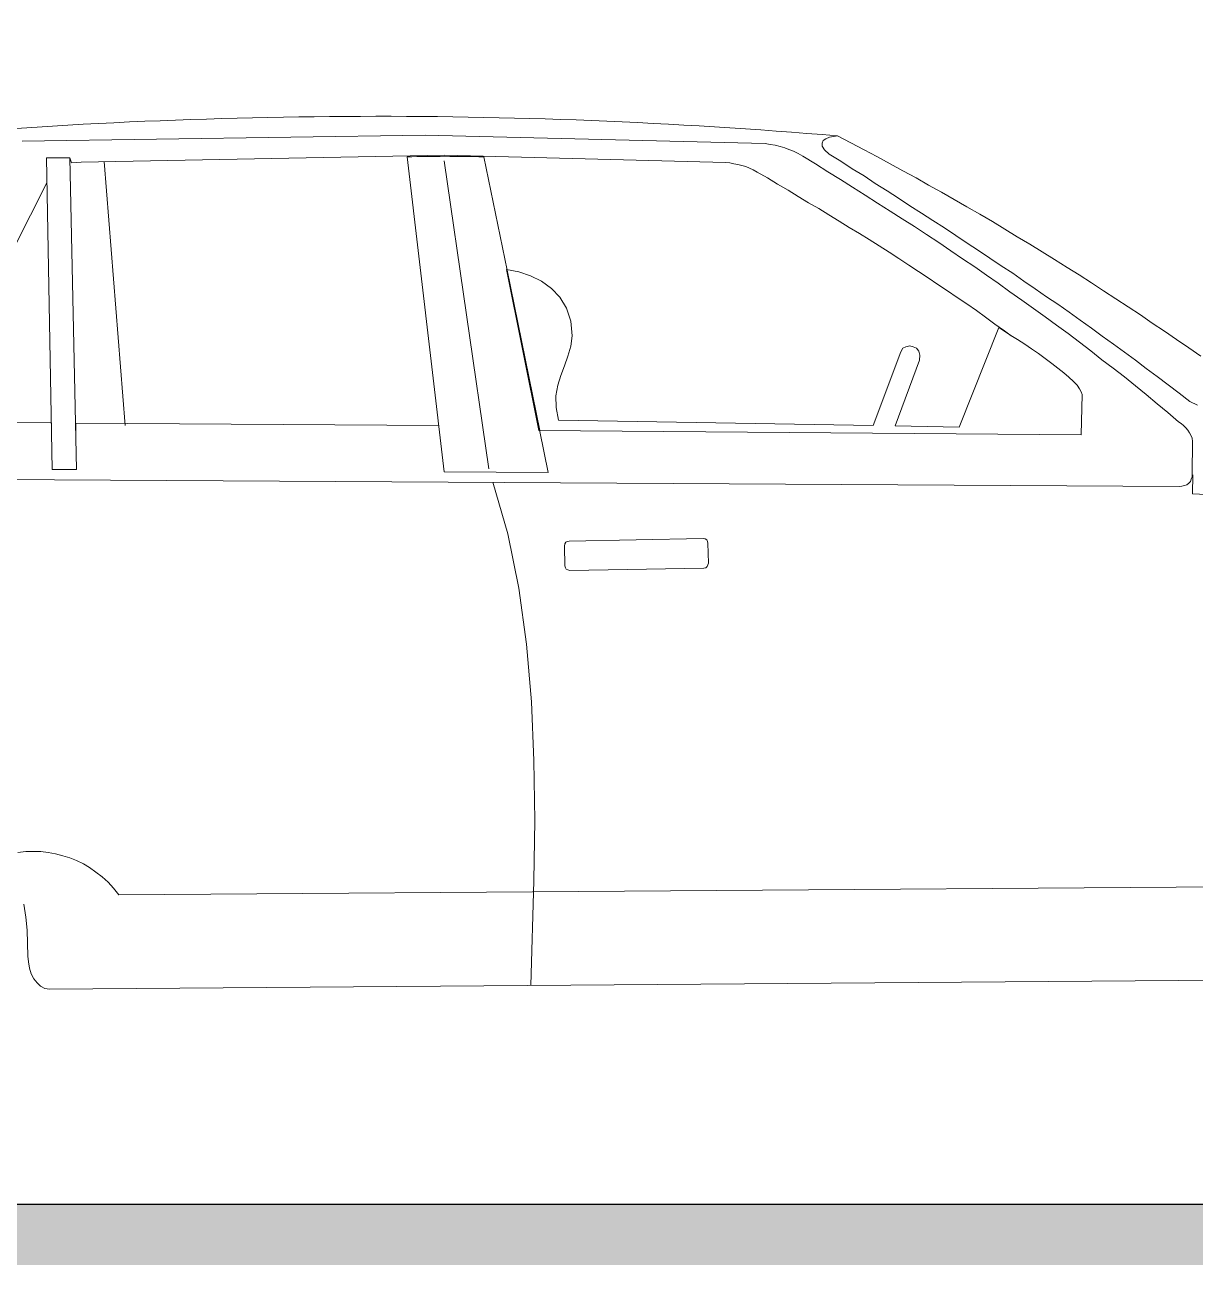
# Model space of a CAD drawing. Header units: metres. Extents: x 29392 to 32022, y 3934 to 33962.
# Drawn here: x 29699.354 to 29701.293, y 4060.24 to 4062.296 of the extents above; entities that cross this region are included whole.
import ezdxf

# ---------------------------------------------------------------- set-up
doc = ezdxf.new("R2010")
doc.units = ezdxf.units.M
doc.layers.add('finiture', color=7, linetype='Continuous', lineweight=20)

msp = doc.modelspace()

# ---------------------------------------------------------------- hatches: boundary and pattern name
at = {"transparency": 16777216}
h = msp.add_hatch(color=256, dxfattribs=at)
h.dxf.hatch_style = 1
h.paths.add_polyline_path([(29703.2467, 4062.2957), (29703.1467, 4062.2957), (29703.1467, 4060.3423), (29697.8355, 4060.3423), (29697.363, 4060.2423), (29703.1467, 4060.2423), (29703.1467, 4058.1888), (29703.2467, 4058.1888)])

# ---------------------------------------------------------------- linework, layer by layer
msp.add_line((29703.1467, 4060.3423), (29697.8355, 4060.3423), dxfattribs=at)
at = {"layer": 'finiture', "transparency": 16777216}
for p, q in [((29700.0176, 4062.113), (29699.3497, 4062.1033)), ((29700.5805, 4062.0991), (29700.0176, 4062.113)), ((29700.5888, 4062.0977), (29700.5805, 4062.0991)), ((29700.675, 4062.0998), (29700.6771, 4062.104)), ((29700.675, 4062.0949), (29700.675, 4062.0998)), ((29700.6771, 4062.104), (29700.6813, 4062.1067)), ((29700.6813, 4062.1067), (29700.6875, 4062.1095)), ((29700.6875, 4062.1095), (29700.6938, 4062.1109)), ((29700.6938, 4062.1109), (29700.7007, 4062.1116)), ((29700.7007, 4062.1116), (29700.7229, 4062.1005)), ((29700.7229, 4062.1005), (29700.7445, 4062.0887)), ((29699.4477, 4062.0685), (29700.0502, 4062.0796)), ((29700.0502, 4062.0782), (29700.0426, 4062.0776)), ((29700.0502, 4062.0796), (29700.5152, 4062.0678)), ((29700.0586, 4062.0776), (29700.0502, 4062.0782)), ((29700.5971, 4062.0963), (29700.5888, 4062.0977)), ((29700.6055, 4062.0942), (29700.5971, 4062.0963)), ((29700.6131, 4062.0922), (29700.6055, 4062.0942)), ((29700.6201, 4062.0894), (29700.6131, 4062.0922)), ((29700.6277, 4062.0866), (29700.6201, 4062.0894)), ((29700.6354, 4062.0824), (29700.6277, 4062.0866)), ((29700.643, 4062.0782), (29700.6354, 4062.0824)), ((29700.6639, 4062.0657), (29700.643, 4062.0782)), ((29700.6791, 4062.0887), (29700.675, 4062.0949)), ((29700.6868, 4062.0817), (29700.6791, 4062.0887)), ((29700.7063, 4062.0699), (29700.6868, 4062.0817)), ((29700.7445, 4062.0887), (29700.766, 4062.0776)), ((29699.4289, 4062.0755), (29699.39, 4062.0755)), ((29699.39, 4062.0755), (29699.3997, 4061.5591)), ((29699.44, 4061.5591), (29699.4289, 4062.0755)), ((29699.4289, 4062.0755), (29699.4317, 4062.0671)), ((29699.4317, 4062.0671), (29699.4394, 4062.0678)), ((29699.4394, 4062.0678), (29699.4477, 4062.0685)), ((29699.4859, 4062.0692), (29699.5207, 4061.6321)), ((29699.9877, 4062.0769), (29700.0488, 4061.5556)), ((29699.9953, 4062.0769), (29699.9877, 4062.0769)), ((29700.0037, 4062.0776), (29699.9953, 4062.0769)), ((29700.0113, 4062.0776), (29700.0037, 4062.0776)), ((29700.019, 4062.0776), (29700.0113, 4062.0776)), ((29700.0273, 4062.0776), (29700.019, 4062.0776)), ((29700.0349, 4062.0776), (29700.0273, 4062.0776)), ((29700.0426, 4062.0776), (29700.0349, 4062.0776)), ((29700.0488, 4062.0706), (29700.1232, 4061.5605)), ((29700.0662, 4062.0776), (29700.0586, 4062.0776)), ((29700.0739, 4062.0776), (29700.0662, 4062.0776)), ((29700.0822, 4062.0776), (29700.0739, 4062.0776)), ((29700.0905, 4062.0776), (29700.0822, 4062.0776)), ((29700.0982, 4062.0776), (29700.0905, 4062.0776)), ((29700.1065, 4062.0769), (29700.0982, 4062.0776)), ((29700.1149, 4062.0769), (29700.1065, 4062.0769)), ((29700.1531, 4061.8892), (29700.1149, 4062.0769)), ((29700.5152, 4062.0678), (29700.5221, 4062.0671)), ((29700.5221, 4062.0671), (29700.529, 4062.0657)), ((29700.529, 4062.0657), (29700.5353, 4062.0643)), ((29700.5353, 4062.0643), (29700.5423, 4062.0629)), ((29700.5423, 4062.0629), (29700.5485, 4062.0609)), ((29700.5485, 4062.0609), (29700.5548, 4062.0581)), ((29700.5548, 4062.0581), (29700.561, 4062.0553)), ((29700.6847, 4062.0525), (29700.6639, 4062.0657)), ((29700.725, 4062.0574), (29700.7063, 4062.0699)), ((29700.766, 4062.0776), (29700.7876, 4062.0657)), ((29700.7876, 4062.0657), (29700.8091, 4062.0539)), ((29700.561, 4062.0553), (29700.5673, 4062.0518)), ((29700.5673, 4062.0518), (29700.5847, 4062.0421)), ((29700.5847, 4062.0421), (29700.6013, 4062.0317)), ((29700.7056, 4062.0393), (29700.6847, 4062.0525)), ((29700.7257, 4062.0268), (29700.7056, 4062.0393)), ((29700.7445, 4062.0456), (29700.725, 4062.0574)), ((29700.7632, 4062.0331), (29700.7445, 4062.0456)), ((29700.8091, 4062.0539), (29700.8307, 4062.0421)), ((29700.8307, 4062.0421), (29700.8515, 4062.0303)), ((29699.3907, 4062.0338), (29699.2211, 4061.7002)), ((29700.6013, 4062.0317), (29700.6187, 4062.0219)), ((29700.6187, 4062.0219), (29700.6354, 4062.0115)), ((29700.7466, 4062.0136), (29700.7257, 4062.0268)), ((29700.7827, 4062.0206), (29700.7632, 4062.0331)), ((29700.8015, 4062.0087), (29700.7827, 4062.0206)), ((29700.8515, 4062.0303), (29700.8731, 4062.0185)), ((29700.8731, 4062.0185), (29700.8939, 4062.0067)), ((29700.6354, 4062.0115), (29700.6528, 4062.0011)), ((29700.6528, 4062.0011), (29700.6694, 4061.9914)), ((29700.7667, 4062.0004), (29700.7466, 4062.0136)), ((29700.7876, 4061.9872), (29700.7667, 4062.0004)), ((29700.8202, 4061.9962), (29700.8015, 4062.0087)), ((29700.8397, 4061.9837), (29700.8202, 4061.9962)), ((29700.8939, 4062.0067), (29700.9147, 4061.9942)), ((29700.6694, 4061.9914), (29700.6861, 4061.981)), ((29700.6861, 4061.981), (29700.7035, 4061.9705)), ((29700.8077, 4061.9747), (29700.7876, 4061.9872)), ((29700.8585, 4061.9719), (29700.8397, 4061.9837)), ((29700.9147, 4061.9942), (29700.9363, 4061.9823)), ((29700.9363, 4061.9823), (29700.9571, 4061.9698)), ((29700.7035, 4061.9705), (29700.7201, 4061.9601)), ((29700.7201, 4061.9601), (29700.7368, 4061.9504)), ((29700.8279, 4061.9615), (29700.8077, 4061.9747)), ((29700.848, 4061.9483), (29700.8279, 4061.9615)), ((29700.8779, 4061.9594), (29700.8585, 4061.9719)), ((29700.8967, 4061.9469), (29700.8779, 4061.9594)), ((29700.9571, 4061.9698), (29700.978, 4061.9573)), ((29700.978, 4061.9573), (29700.9981, 4061.9448)), ((29700.7368, 4061.9504), (29700.7528, 4061.94)), ((29700.7528, 4061.94), (29700.7695, 4061.9295)), ((29700.8682, 4061.9351), (29700.848, 4061.9483)), ((29700.8883, 4061.9212), (29700.8682, 4061.9351)), ((29700.9155, 4061.9344), (29700.8967, 4061.9469)), ((29700.9342, 4061.9219), (29700.9155, 4061.9344)), ((29700.9981, 4061.9448), (29701.019, 4061.9323)), ((29700.7695, 4061.9295), (29700.7862, 4061.9191)), ((29700.7862, 4061.9191), (29700.8022, 4061.9087)), ((29700.9078, 4061.908), (29700.8883, 4061.9212)), ((29700.953, 4061.9094), (29700.9342, 4061.9219)), ((29701.019, 4061.9323), (29701.0398, 4061.9198)), ((29701.0398, 4061.9198), (29701.06, 4061.9073)), ((29700.8022, 4061.9087), (29700.8189, 4061.8976)), ((29700.8189, 4061.8976), (29700.8348, 4061.8871)), ((29700.928, 4061.8948), (29700.9078, 4061.908)), ((29700.9474, 4061.8809), (29700.928, 4061.8948)), ((29700.9717, 4061.8968), (29700.953, 4061.9094)), ((29700.9912, 4061.8844), (29700.9717, 4061.8968)), ((29701.06, 4061.9073), (29701.0808, 4061.8941)), ((29701.0808, 4061.8941), (29701.101, 4061.8816)), ((29700.1524, 4061.8906), (29700.1725, 4061.8864)), ((29700.2059, 4061.6237), (29700.1524, 4061.8906)), ((29700.2073, 4061.6237), (29700.1531, 4061.8892)), ((29700.1725, 4061.8864), (29700.192, 4061.8802)), ((29700.192, 4061.8802), (29700.2101, 4061.8711)), ((29700.8348, 4061.8871), (29700.8508, 4061.8767)), ((29700.8508, 4061.8767), (29700.8668, 4061.8656)), ((29700.9669, 4061.8677), (29700.9474, 4061.8809)), ((29701.0093, 4061.8711), (29700.9912, 4061.8844)), ((29701.101, 4061.8816), (29701.1212, 4061.8684)), ((29700.2101, 4061.8711), (29700.2267, 4061.8593)), ((29700.2267, 4061.8593), (29700.2407, 4061.8447)), ((29700.8668, 4061.8656), (29700.8828, 4061.8552)), ((29700.8828, 4061.8552), (29700.8988, 4061.844)), ((29700.9863, 4061.8538), (29700.9669, 4061.8677)), ((29701.0058, 4061.8399), (29700.9863, 4061.8538)), ((29701.028, 4061.8586), (29701.0093, 4061.8711)), ((29701.0468, 4061.8454), (29701.028, 4061.8586)), ((29701.1212, 4061.8684), (29701.1413, 4061.8552)), ((29701.1413, 4061.8552), (29701.1615, 4061.842)), ((29700.2407, 4061.8447), (29700.2518, 4061.8267)), ((29700.8988, 4061.844), (29700.9147, 4061.8336)), ((29700.9147, 4061.8336), (29700.9307, 4061.8225)), ((29701.0252, 4061.826), (29701.0058, 4061.8399)), ((29701.0656, 4061.8329), (29701.0468, 4061.8454)), ((29701.0843, 4061.8197), (29701.0656, 4061.8329)), ((29701.1615, 4061.842), (29701.1823, 4061.8287)), ((29700.2518, 4061.8267), (29700.2587, 4061.8051)), ((29700.9307, 4061.8225), (29700.946, 4061.8114)), ((29700.946, 4061.8114), (29700.9613, 4061.8002)), ((29701.0447, 4061.8121), (29701.0252, 4061.826)), ((29701.0635, 4061.7982), (29701.0447, 4061.8121)), ((29701.1024, 4061.8065), (29701.0843, 4061.8197)), ((29701.1823, 4061.8287), (29701.2025, 4061.8155)), ((29701.2025, 4061.8155), (29701.2219, 4061.8016)), ((29700.2587, 4061.8051), (29700.2608, 4061.7808)), ((29700.9022, 4061.6293), (29700.9676, 4061.7947)), ((29700.9613, 4061.8002), (29700.9773, 4061.7891)), ((29700.9676, 4061.7947), (29700.9773, 4061.7884)), ((29701.0829, 4061.7843), (29701.0635, 4061.7982)), ((29701.1212, 4061.7933), (29701.1024, 4061.8065)), ((29701.1392, 4061.7801), (29701.1212, 4061.7933)), ((29701.2219, 4061.8016), (29701.2421, 4061.7884)), ((29700.2608, 4061.7808), (29700.2587, 4061.7634)), ((29700.9773, 4061.7891), (29700.9884, 4061.7808)), ((29700.9773, 4061.7884), (29700.9877, 4061.7815)), ((29700.9877, 4061.7815), (29700.9988, 4061.7745)), ((29700.9884, 4061.7808), (29700.9884, 4061.7808)), ((29700.9988, 4061.7745), (29701.0107, 4061.7669)), ((29701.1017, 4061.7704), (29701.0829, 4061.7843)), ((29701.1205, 4061.7558), (29701.1017, 4061.7704)), ((29701.158, 4061.7669), (29701.1392, 4061.7801)), ((29701.2421, 4061.7884), (29701.2622, 4061.7745)), ((29701.2622, 4061.7745), (29701.2824, 4061.7606)), ((29700.2587, 4061.7634), (29700.2538, 4061.7468)), ((29700.7598, 4061.6321), (29700.8056, 4061.7544)), ((29700.8056, 4061.7544), (29700.8091, 4061.76)), ((29700.8091, 4061.76), (29700.814, 4061.7627)), ((29700.814, 4061.7627), (29700.8202, 4061.7641)), ((29700.8202, 4061.7641), (29700.8258, 4061.7627)), ((29700.8258, 4061.7627), (29700.8314, 4061.76)), ((29700.8314, 4061.76), (29700.8355, 4061.7551)), ((29700.8355, 4061.7551), (29700.8369, 4061.7488)), ((29701.0107, 4061.7669), (29701.0218, 4061.7592)), ((29701.0218, 4061.7592), (29701.0336, 4061.7516)), ((29701.0336, 4061.7516), (29701.0447, 4061.7433)), ((29701.1385, 4061.7412), (29701.1205, 4061.7558)), ((29701.176, 4061.7537), (29701.158, 4061.7669)), ((29701.1941, 4061.7405), (29701.176, 4061.7537)), ((29701.2824, 4061.7606), (29701.3025, 4061.7468)), ((29700.2483, 4061.7308), (29700.242, 4061.7148)), ((29700.2538, 4061.7468), (29700.2483, 4061.7308)), ((29700.8362, 4061.7405), (29700.7959, 4061.6314)), ((29700.8369, 4061.7488), (29700.8362, 4061.7405)), ((29701.0447, 4061.7433), (29701.0558, 4061.7349)), ((29701.0558, 4061.7349), (29701.0656, 4061.7273)), ((29701.1573, 4061.7273), (29701.1385, 4061.7412)), ((29701.2122, 4061.7266), (29701.1941, 4061.7405)), ((29700.242, 4061.7148), (29700.2372, 4061.6988)), ((29701.0656, 4061.7273), (29701.0753, 4061.7196)), ((29701.0753, 4061.7196), (29701.0836, 4061.712)), ((29701.0836, 4061.712), (29701.0913, 4061.705)), ((29701.176, 4061.7127), (29701.1573, 4061.7273)), ((29701.1941, 4061.6981), (29701.176, 4061.7127)), ((29701.2303, 4061.7134), (29701.2122, 4061.7266)), ((29701.2483, 4061.6995), (29701.2303, 4061.7134)), ((29700.2372, 4061.6988), (29700.2337, 4061.6814)), ((29701.0913, 4061.705), (29701.0975, 4061.6988)), ((29701.0975, 4061.6988), (29701.1017, 4061.6932)), ((29701.1017, 4061.6932), (29701.1045, 4061.6877)), ((29701.1045, 4061.6877), (29701.1059, 4061.6835)), ((29701.2122, 4061.6835), (29701.1941, 4061.6981)), ((29701.2664, 4061.6856), (29701.2483, 4061.6995)), ((29700.2337, 4061.6814), (29700.2344, 4061.662)), ((29701.1059, 4061.6835), (29701.1045, 4061.6168)), ((29701.2303, 4061.6682), (29701.2122, 4061.6835)), ((29701.2476, 4061.6536), (29701.2303, 4061.6682)), ((29701.2845, 4061.6717), (29701.2664, 4061.6856)), ((29701.297, 4061.6661), (29701.2845, 4061.6717)), ((29700.2344, 4061.662), (29700.2386, 4061.6411)), ((29701.2657, 4061.6383), (29701.2476, 4061.6536)), ((29699.2559, 4061.6376), (29699.3984, 4061.6369)), ((29699.3984, 4061.6369), (29699.3984, 4061.6328)), ((29699.4386, 4061.6363), (29699.4386, 4061.6237)), ((29700.0398, 4061.6321), (29699.4386, 4061.6363)), ((29700.2386, 4061.6411), (29700.7598, 4061.6321)), ((29700.7959, 4061.6314), (29700.9022, 4061.6293)), ((29701.2699, 4061.6355), (29701.2657, 4061.6383)), ((29701.274, 4061.6321), (29701.2699, 4061.6355)), ((29701.2775, 4061.6286), (29701.274, 4061.6321)), ((29701.281, 4061.6244), (29701.2775, 4061.6286)), ((29701.1045, 4061.6168), (29700.2059, 4061.6237)), ((29700.2073, 4061.6223), (29700.2073, 4061.6237)), ((29700.2212, 4061.5542), (29700.2073, 4061.6223)), ((29701.2838, 4061.6203), (29701.281, 4061.6244)), ((29701.2859, 4061.6161), (29701.2838, 4061.6203)), ((29701.2879, 4061.6112), (29701.2859, 4061.6161)), ((29701.2886, 4061.6057), (29701.2879, 4061.6112)), ((29701.2879, 4061.5522), (29701.2886, 4061.6057)), ((29699.0557, 4061.5445), (29701.2664, 4061.5313)), ((29699.3997, 4061.5591), (29699.44, 4061.5591)), ((29700.0488, 4061.5556), (29700.2212, 4061.5542)), ((29701.2866, 4061.5431), (29701.2879, 4061.5473)), ((29701.2879, 4061.5473), (29701.2879, 4061.5522)), ((29701.2893, 4061.5508), (29701.2886, 4061.5188)), ((29700.1295, 4061.5383), (29700.1545, 4061.4528)), ((29701.2664, 4061.5313), (29701.2713, 4061.532)), ((29701.2713, 4061.532), (29701.2754, 4061.5327)), ((29701.2754, 4061.5327), (29701.2796, 4061.5341)), ((29701.2796, 4061.5341), (29701.2824, 4061.5369)), ((29701.2824, 4061.5369), (29701.2852, 4061.5397)), ((29701.2852, 4061.5397), (29701.2866, 4061.5431)), ((29701.2886, 4061.5188), (29701.3359, 4061.5167)), ((29700.1545, 4061.4528), (29700.1725, 4061.3631)), ((29700.2525, 4061.4403), (29700.256, 4061.4409)), ((29700.256, 4061.4409), (29700.4783, 4061.4451)), ((29700.4783, 4061.4451), (29700.4811, 4061.4444)), ((29700.4811, 4061.4444), (29700.4839, 4061.4431)), ((29700.4839, 4061.4431), (29700.4853, 4061.4403)), ((29700.2483, 4061.4326), (29700.249, 4061.4361)), ((29700.249, 4061.3999), (29700.2483, 4061.4326)), ((29700.249, 4061.4361), (29700.2504, 4061.4389)), ((29700.2504, 4061.4389), (29700.2525, 4061.4403)), ((29700.4853, 4061.4403), (29700.4859, 4061.4375)), ((29700.4859, 4061.4375), (29700.4867, 4061.4041)), ((29700.2497, 4061.3965), (29700.249, 4061.3999)), ((29700.4859, 4061.4013), (29700.4845, 4061.3986)), ((29700.4867, 4061.4041), (29700.4859, 4061.4013)), ((29700.2511, 4061.3944), (29700.2497, 4061.3965)), ((29700.2538, 4061.393), (29700.2511, 4061.3944)), ((29700.2573, 4061.3923), (29700.2538, 4061.393)), ((29700.479, 4061.3958), (29700.2573, 4061.3923)), ((29700.4825, 4061.3965), (29700.479, 4061.3958)), ((29700.4845, 4061.3986), (29700.4825, 4061.3965)), ((29700.1725, 4061.3631), (29700.1851, 4061.27)), ((29700.1851, 4061.27), (29700.1934, 4061.1748)), ((29700.1934, 4061.1748), (29700.1976, 4061.0775)), ((29700.1976, 4061.0775), (29700.199, 4060.9781)), ((29700.199, 4060.9781), (29700.1976, 4060.878)), ((29699.3428, 4060.9253), (29699.356, 4060.9267)), ((29699.356, 4060.9267), (29699.3685, 4060.9267)), ((29699.3685, 4060.9267), (29699.381, 4060.9267)), ((29699.381, 4060.9267), (29699.3928, 4060.9253)), ((29699.3928, 4060.9253), (29699.4053, 4060.9232)), ((29699.4053, 4060.9232), (29699.4171, 4060.9197)), ((29699.4171, 4060.9197), (29699.4289, 4060.9163)), ((29699.4289, 4060.9163), (29699.44, 4060.9121)), ((29699.44, 4060.9121), (29699.4512, 4060.9065)), ((29699.4512, 4060.9065), (29699.4616, 4060.9003)), ((29699.4616, 4060.9003), (29699.472, 4060.8926)), ((29699.472, 4060.8926), (29699.4824, 4060.885)), ((29699.4824, 4060.885), (29699.4922, 4060.8759)), ((29699.4922, 4060.8759), (29699.5012, 4060.8662)), ((29699.5012, 4060.8662), (29699.5102, 4060.8551)), ((29699.5102, 4060.8551), (29701.5513, 4060.8697)), ((29700.1976, 4060.878), (29700.1928, 4060.7048)), ((29699.356, 4060.8183), (29699.3525, 4060.8398)), ((29699.358, 4060.7967), (29699.356, 4060.8183)), ((29699.3587, 4060.7752), (29699.358, 4060.7967)), ((29699.3594, 4060.7537), (29699.3587, 4060.7752)), ((29699.3601, 4060.7439), (29699.3594, 4060.7537)), ((29699.3622, 4060.7335), (29699.3601, 4060.7439)), ((29699.365, 4060.7245), (29699.3622, 4060.7335)), ((29699.3691, 4060.7161), (29699.365, 4060.7245)), ((29699.3747, 4060.7092), (29699.3691, 4060.7161)), ((29699.3803, 4060.7036), (29699.3747, 4060.7092)), ((29699.3872, 4060.7001), (29699.3803, 4060.7036)), ((29701.493, 4060.7147), (29699.3949, 4060.6988)), ((29699.3949, 4060.6988), (29699.3872, 4060.7001))]:
    msp.add_line(p, q, dxfattribs=at)
msp.add_arc((29699.9381, 4053.1826), 8.9616, 85.11817, 95.56559, dxfattribs=at)

doc.saveas('drawing.dxf')
